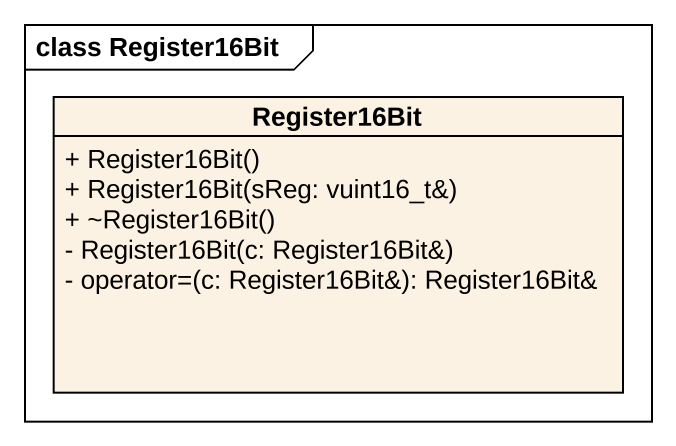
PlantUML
@startuml
mainframe class Register16Bit
hide circle
hide empty members
skinparam classAttributeIconSize 0
class Register16Bit {
  + Register16Bit()
  + Register16Bit(sReg: vuint16_t&)
  + ~Register16Bit()
  - Register16Bit(c: Register16Bit&)
  - operator=(c: Register16Bit&): Register16Bit&
}
@enduml
